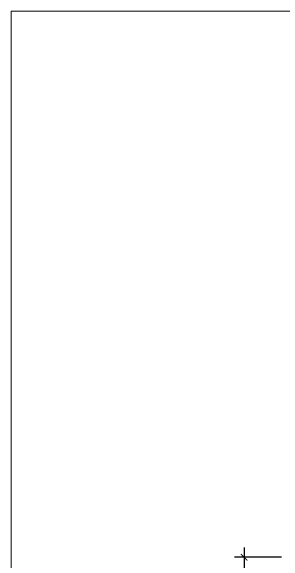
# Model space of a CAD drawing. Header units: millimetres. Extents: x 33748 to 451939, y -263262 to 62681.
# Drawn here: x 179867 to 184872, y -112280 to -102183 of the extents above; entities that cross this region are included whole.
import ezdxf

# ---------------------------------------------------------------- set-up
doc = ezdxf.new("R2010")
doc.units = ezdxf.units.MM
doc.header["$PDMODE"] = 98
doc.layers.get('Defpoints').update_dxf_attribs({"color": 202, "lineweight": 13})
doc.layers.add('12. NET DIM', color=9, linetype='Continuous')
doc.styles.add('AVANH', font='', dxfattribs={"width": 0.8})
doc.styles.get('AVANH').set_extended_font_data('.VnAvantH')
doc.dimstyles.new('C_100A3', dxfattribs={"dimscale": 100, "dimtxt": 2.5, "dimasz": 1.2, "dimexe": 1.8, "dimexo": 0, "dimgap": 0.75, "dimtad": 1, "dimdec": 0, "dimzin": 0, "dimdsep": 46, "dimtxsty": 'AVANH', "dimblk": 'ARCHTICK', "dimcen": 0, "dimdle": 1.8, "dimclrd": 256, "dimclre": 256, "dimclrt": 7, "dimadec": 0, "dimazin": 0, "dimtfac": 0.0001, "dimtdec": 0, "dimtix": 1, "dimtmove": 2, "dimatfit": 3, "dimldrblk": 'ARCHTICK', "dimfxl": 1.8, "dimtolj": 1, "dimtzin": 0, "dimarcsym": 0})

# ---------------------------------------------------------------- blocks, each defined once
blk = doc.blocks.new('_ARCHTICK')
at = {"const_width": 0.15}
blk.add_lwpolyline([(-0.5, -0.5), (0.5, 0.5)], dxfattribs=at)
blk = doc.blocks.new('*D1471')
at = {"layer": '12. NET DIM', "lineweight": -2, "transparency": 16777216}
for p, q in [((184142, -112014), (184142, -114374)), ((184828, -112194), (183962, -112194)), ((184828, -114194), (183962, -114194))]:
    blk.add_line(p, q, dxfattribs=at)
at = {"layer": 'Defpoints', "color": 0, "transparency": 16777216}
for p in [(184828, -112194), (184142, -114194), (184828, -114194)]:
    blk.add_point(p, dxfattribs=at)
at = {"layer": '12. NET DIM', "lineweight": -2, "transparency": 16777216, "xscale": 120, "yscale": 120, "zscale": 120}
for p, rotation in [((184142, -112194), 90), ((184142, -114194), 270)]:
    blk.add_blockref('_ARCHTICK', p, dxfattribs=dict(at, rotation=rotation))
at = {"layer": '12. NET DIM', "color": 7, "transparency": 16777216, "insert": (183938, -113194), "char_height": 250, "attachment_point": 5, "rotation": 90, "style": 'AVANH'}
blk.add_mtext('\\A1;2000', dxfattribs=at)

msp = doc.modelspace()

# ---------------------------------------------------------------- linework, layer by layer
at = {"layer": 'Defpoints'}
msp.add_lwpolyline([(226907.2, -135447.2), (226907.2, -102183.2), (179867.2, -102183.2), (179867.2, -135447.2)], close=True, dxfattribs=at)

# ---------------------------------------------------------------- dimensions: what is measured, and where the dimension line sits
at = {"layer": '12. NET DIM'}
dim = msp.add_linear_dim(base=(184142, -114194.2), p1=(184827.8, -112194.2), p2=(184827.8, -114194.2), angle=90, dimstyle='C_100A3', dxfattribs=at)
dim.commit()
dim.dimension.update_dxf_attribs({"geometry": '*D1471', "text_midpoint": (183937.7, -113194.2)})

doc.saveas('drawing.dxf')
